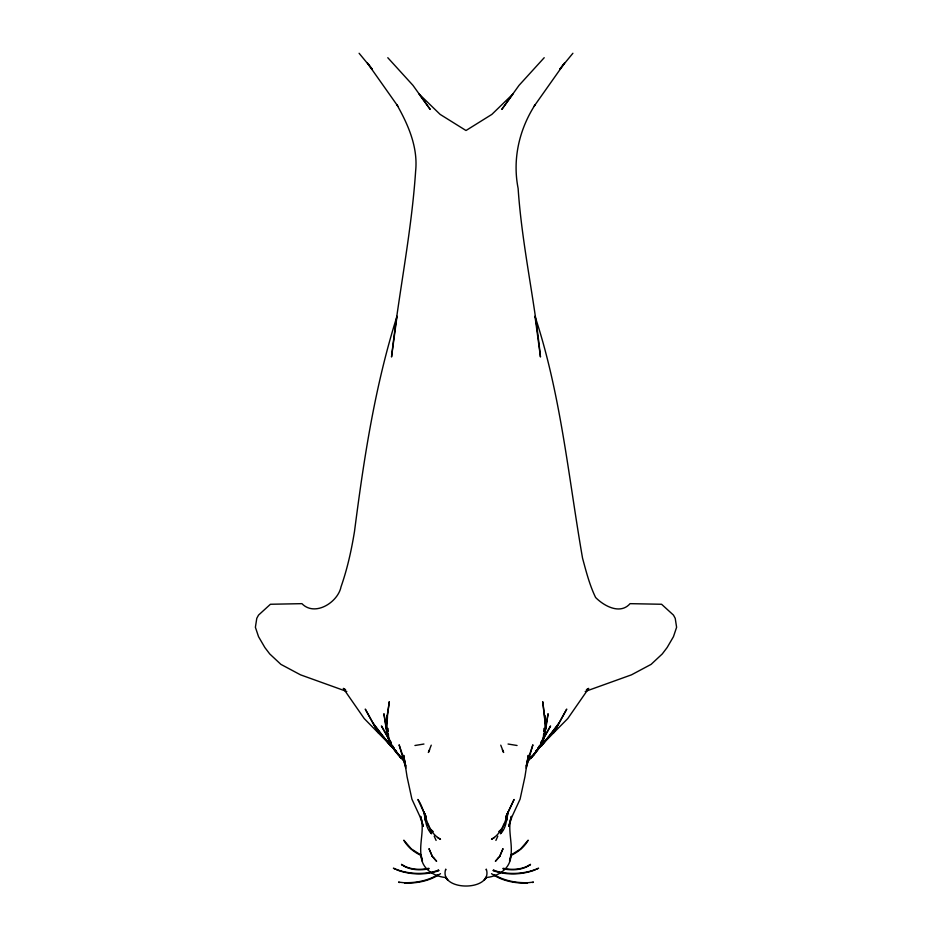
<?xml version="1.0" encoding="UTF-8"?>
<svg xmlns="http://www.w3.org/2000/svg" width="932" height="932" viewBox="0 0 932 932"><rect width="100%" height="100%" fill="white"/><g stroke="black" fill="none" stroke-linecap="round" stroke-linejoin="round"><path stroke-width="1.4" d="M543.612 734.195C543.554 743.433 537.391 751.367 531.217 757.728L540.106 746.45L531.217 757.728M543.787 731.305L543.95 728.405M544.533 718.281L542.75 701.714L546.012 727.298L543.601 739.088L537.473 749.654L548.598 737.037L558.839 723.383L566.738 709.101L553.701 732.785L536.191 750.773M506.88 815.617C506.554 822.059 505.33 829.165 500.437 833.791L502.441 830.435M507.264 814.964L506.402 821.162L508.301 811.539L514.08 799.481L505.808 817.411L508.301 811.539C505.307 822.012 501.614 833.523 491.502 839.301L494.508 837.46M486.131 869.882L486.283 869.137C493.68 891.656 438.32 891.656 445.717 869.137L445.869 869.882M505.668 820.346L507.09 815.116M527.128 761.863L532.894 744.796L526.184 768.108L528.281 755.316L524.937 776.775L520.079 799.178L512.052 816.537L508.721 826.369L511.4 816.327C506.612 830.96 514.627 846.524 509.559 861.133L510.922 854.97C510.829 868.612 497.979 876.849 485.467 877.56M504.433 823.795L502.15 828.618L498.713 831.647M507.451 813.811L508.301 811.539L505.727 817.014M544.521 731.166L546.012 727.298L548.086 713.726L543.601 739.088L540.909 743.585M431.248 745.169L428.382 752.473L429.64 749.794M500.216 855.18L503.012 848.656L499.657 856.485M495.906 840.431L497.805 836.144M525.916 765.906L528.153 761.071L531.962 756.796L529.772 758.555M528.106 840.314C524.32 847.211 517.784 852.232 510.771 855.564M539.488 745.658L537.473 749.654M540.781 743.282L543.368 738.54L546.012 727.298L544.696 715.38L545.022 727.333L543.368 738.54L541.212 742.233M540.921 743.421L550.567 725.97L540.968 742.548M536.914 749.643L534.048 754.582L529.772 758.147M536.844 750.283L534.048 754.582L529.726 757.949M534.071 106.318L535.015 104.92C519.101 129.734 512.367 159.349 518.122 188.404C521.908 245.034 534.84 300.535 540.467 356.991L534.98 316.239C560.947 394.679 568.438 477.219 582.547 558.175C586.158 571.502 589.56 585.016 595.606 597.494C603.948 605.986 620.199 614.957 630.067 603.656L661.58 604.262L673.463 615.097L675.222 618.335L676.609 627.271L673.463 636.673L667.137 647.53L662.279 653.926L651.107 664.365L631.477 674.838L585.214 691.474M534.886 105.13L564.594 63.073L559.666 69.317L572.9 53.264M528.06 840.361L520.639 848.947L510.806 855.145M500.472 830.377L502.15 828.618M537.811 748.175L548.598 737.037L541.306 746.078L558.839 723.383L553.701 732.785L567.751 718.595L588.709 688.387L586.426 689.622M544.206 57.714L519.031 85.36L501.8 109.405L513.054 93.876L491.851 114.403L466 130.515L440.149 114.403L418.946 93.876L430.2 109.405L412.969 85.36L387.794 57.714M528.957 865.537L530.448 864.453C522.479 869.673 512.297 870.255 503.198 868.286M529.038 865.479L530.448 864.453M440.498 873.668C430.188 880.798 417.385 883.419 405.001 883.093M438.157 874.531C428.161 880.647 416.278 882.988 404.651 882.686M528.269 866.038C520.627 870.267 511.365 870.5 502.977 868.775M536.552 869.207L538.603 868.216L530.669 871.199M414.938 745.495L423.943 744.027M503.478 824.762L505.459 824.005M535.481 869.766C522.071 874.892 506.763 875.381 493.168 870.686M438.832 870.686C425.237 875.381 409.929 874.892 396.519 869.766M438.623 870.267L436.281 870.989L438.623 870.255C426.611 874.344 413.47 874.321 401.261 871.094M530.739 871.094C518.53 874.344 505.4 874.321 493.377 870.267L495.731 870.977L493.366 870.255M532.277 882.511L533.384 882.289M428.802 868.286C419.703 870.255 409.521 869.673 401.552 864.453L403.043 865.537M429.023 868.775C420.635 870.5 411.373 870.267 403.731 866.038M527.244 882.802L533.372 882.138M526.999 883.093C514.615 883.419 501.812 880.798 491.502 873.668M527.349 882.686C515.722 882.988 503.839 880.647 493.844 874.531M508.057 744.027L517.062 745.495M398.628 882.138L404.756 882.802M398.616 882.289L399.723 882.511M446.533 877.56C434.021 876.849 421.171 868.612 421.078 854.97L422.441 861.133C417.373 846.524 425.388 830.96 420.6 816.327L423.279 826.369L419.948 816.537L411.921 799.178L407.063 776.775L403.719 755.316L405.816 768.108L399.106 744.796L404.872 761.863M346.786 691.474L300.523 674.838L280.893 664.365L269.721 653.926L264.863 647.53L258.537 636.673L255.391 627.271L256.778 618.335L258.537 615.097L270.42 604.262L301.933 603.656C314.876 617.042 338.013 602.27 341.019 586.834C347.345 568.811 351.446 550.183 354.51 531.357C363.864 458.824 374.897 386.128 397.02 316.239L391.533 356.991C398.453 294.873 411.431 233.571 415.625 171.15C418.095 147.407 408.414 125.121 396.985 104.92L397.929 106.318M401.331 871.199L393.397 868.216L395.448 869.207M426.541 824.005L428.522 824.762M421.194 855.145L411.362 848.947L403.94 840.361M421.229 855.564C414.216 852.232 407.68 847.211 403.894 840.314M345.574 689.622L343.291 688.387L364.249 718.595L395.809 750.773M437.492 837.46L440.498 839.301C425.633 831.099 426.658 812.343 417.92 799.481L426.192 817.411L423.699 811.539C425.551 819.088 425.563 828.07 431.563 833.791L429.559 830.435M427.567 823.795L429.85 828.618L433.287 831.647M401.552 864.453L402.962 865.479M402.275 757.949C387.968 748.186 386.256 729.418 383.914 713.726L388.399 739.088L394.527 749.654L383.402 737.037L373.161 723.383L365.262 709.101L378.299 732.785L373.161 723.383L390.694 746.078L383.402 737.037L394.189 748.175M402.228 758.555L400.038 756.796L403.847 761.071L406.084 765.906M402.228 758.147L397.952 754.582L395.156 750.283M429.85 828.618L431.528 830.377M400.783 757.728L391.894 746.45L400.783 757.728L395.086 749.643M432.343 856.485L428.988 848.656L431.784 855.18M359.1 53.264L372.334 69.317L367.406 63.073L397.114 105.13M391.032 742.548L381.433 725.97L391.079 743.421M391.091 743.585C382.539 731.119 387.759 715.473 389.25 701.714L385.988 727.298L387.479 731.166M390.788 742.233L388.632 738.54L386.978 727.333L387.304 715.38L387.467 718.281M394.527 749.654L392.512 745.658M391.219 743.282L388.632 738.54L388.388 734.195M426.274 817.014L423.699 811.539L424.549 813.811M502.36 749.794L503.618 752.473L500.752 745.169M434.195 836.144L436.094 840.431M424.91 815.116L426.332 820.346M424.736 814.964L425.598 821.162L425.12 815.617M388.05 728.405L388.213 731.305M486.376 877.257L484.186 880.251L486.376 877.257M498.003 858.279L495.37 861.319L500.088 855.96L498.003 858.279M433.997 858.279L431.912 855.96L436.63 861.319L433.997 858.279M447.814 880.251L445.624 877.257L447.814 880.251"/></g></svg>
